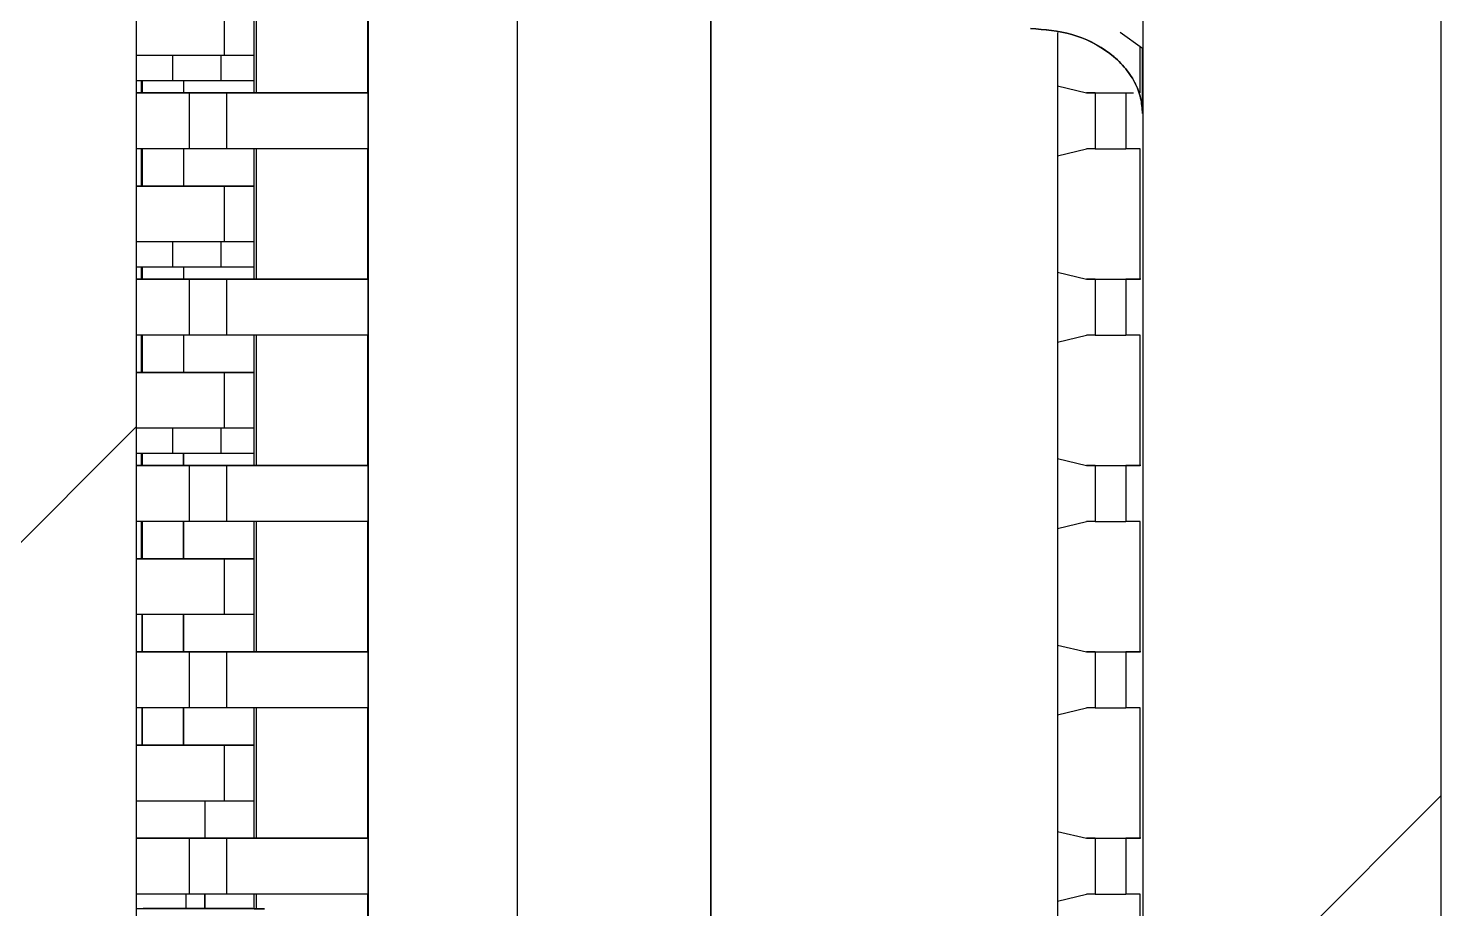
# Model space of a CAD drawing. Header units: millimetres. Extents: x 15 to 1192, y 5 to 836.
# Drawn here: x 573.669 to 577.459, y 325.709 to 328.071 of the extents above; entities that cross this region are included whole.
import ezdxf

# ---------------------------------------------------------------- set-up
doc = ezdxf.new("R2010")
doc.units = ezdxf.units.MM

msp = doc.modelspace()

# ---------------------------------------------------------------- hatches: boundary and pattern name
at = {"linetype": 'Continuous', "lineweight": 18}
h = msp.add_hatch(dxfattribs=at)
h.set_pattern_fill('ANSI31', style=0)
h.paths.add_polyline_path([(576.659, 340.82), (576.659, 318.839), (577.4587, 318.839), (577.4587, 340.82)], flags=0)
h = msp.add_hatch(dxfattribs=at)
h.set_pattern_fill('ANSI31', style=0)
edge = h.paths.add_edge_path(flags=0)
edge.add_line((573.9587, 321.6109), (573.9587, 338.1206))
edge.add_ellipse((418.4599, 339.8657), major_axis=(-2090.9818, 0), ratio=0.000836927, start_angle=94.2208639, end_angle=94.2648177, ccw=False)
edge.add_line((572.359, 338.1205), (572.359, 321.611))
edge.add_ellipse((418.4599, 319.8657), major_axis=(-2090.9818, 0), ratio=0.000836927, start_angle=265.7351823, end_angle=265.7791361, ccw=False)

# ---------------------------------------------------------------- linework, layer by layer
at = {"color": 7, "linetype": 'Continuous', "lineweight": 25}
for p, q in [((577.4587, 340.82), (577.4587, 318.839)), ((573.9587, 338.1206), (573.9587, 321.6109)), ((574.5807, 334.778), (574.5807, 320.323)), ((574.9807, 334.778), (574.9807, 320.323)), ((575.5003, 320.323), (575.5003, 334.778)), ((575.5007, 334.778), (575.5007, 320.323)), ((576.659, 334.1012), (576.659, 318.839)), ((574.2803, 328.248), (574.2803, 327.898)), ((574.5803, 327.898), (574.5803, 328.248)), ((574.1943, 328.148), (574.1943, 327.998)), ((574.2743, 328.148), (574.2743, 327.998)), ((576.3584, 328.0704), (576.3586, 328.0704)), ((576.4307, 328.0599), (576.4307, 322.7005)), ((576.5983, 328.061), (576.6587, 328.0174)), ((574.1943, 327.998), (573.9587, 327.998)), ((574.0562, 327.998), (574.0562, 327.93)), ((574.1862, 327.93), (574.1862, 327.998)), ((574.2743, 327.998), (574.1943, 327.998)), ((574.2742, 327.998), (574.2742, 327.898)), ((576.6526, 327.898), (576.6526, 328.0218)), ((574.0562, 327.93), (573.9587, 327.93)), ((573.9718, 327.93), (573.9718, 327.898)), ((573.9753, 327.898), (573.9753, 327.93)), ((574.1862, 327.93), (574.0562, 327.93)), ((574.0854, 327.93), (574.0854, 327.898)), ((574.0856, 327.93), (574.0856, 327.898)), ((574.2742, 327.93), (574.1862, 327.93)), ((574.101, 327.898), (573.9587, 327.898)), ((573.9587, 327.898), (574.2004, 327.898)), ((574.2005, 327.898), (574.1006, 327.898)), ((574.1006, 327.898), (574.101, 327.898)), ((574.101, 327.898), (574.101, 327.748)), ((574.2004, 327.898), (574.5804, 327.898)), ((574.5805, 327.898), (574.2005, 327.898)), ((574.2005, 327.898), (574.2005, 327.748)), ((574.5805, 327.898), (574.5804, 327.898)), ((574.5805, 327.898), (574.5805, 327.748)), ((576.4307, 327.9165), (576.5085, 327.898)), ((576.5312, 327.898), (576.5085, 327.898)), ((576.5085, 327.898), (576.5858, 327.898)), ((576.5312, 327.898), (576.5312, 327.748)), ((576.5312, 327.898), (576.6138, 327.898)), ((576.5858, 327.898), (576.6343, 327.898)), ((576.6138, 327.898), (576.6138, 327.748)), ((574.101, 327.748), (573.9587, 327.748)), ((573.9718, 327.748), (573.9718, 327.648)), ((573.9753, 327.648), (573.9753, 327.748)), ((574.0854, 327.748), (574.0854, 327.648)), ((574.0856, 327.748), (574.0856, 327.648)), ((574.2005, 327.748), (574.1006, 327.748)), ((574.5805, 327.748), (574.2005, 327.748)), ((574.2742, 327.748), (574.2742, 327.648)), ((574.2803, 327.748), (574.2803, 327.398)), ((574.5803, 327.398), (574.5803, 327.748)), ((576.4307, 327.7294), (576.5085, 327.748)), ((576.5312, 327.748), (576.5085, 327.748)), ((576.5312, 327.748), (576.6138, 327.748)), ((576.6526, 327.748), (576.6138, 327.748)), ((576.6526, 327.398), (576.6526, 327.748)), ((574.1943, 327.648), (573.9587, 327.648)), ((573.9587, 327.648), (574.0937, 327.648)), ((574.0937, 327.648), (574.0941, 327.648)), ((574.0941, 327.648), (574.1942, 327.648)), ((574.1942, 327.648), (574.2742, 327.648)), ((574.1943, 327.648), (574.1943, 327.498)), ((574.2743, 327.648), (574.1943, 327.648)), ((574.2742, 327.648), (574.2743, 327.648)), ((574.2743, 327.648), (574.2743, 327.498)), ((574.1943, 327.498), (573.9587, 327.498)), ((574.0562, 327.498), (574.0562, 327.43)), ((574.1862, 327.43), (574.1862, 327.498)), ((574.2743, 327.498), (574.1943, 327.498)), ((574.2742, 327.498), (574.2742, 327.398)), ((574.0562, 327.43), (573.9587, 327.43)), ((573.9718, 327.43), (573.9718, 327.398)), ((573.9753, 327.398), (573.9753, 327.43)), ((574.1862, 327.43), (574.0562, 327.43)), ((574.0854, 327.43), (574.0854, 327.398)), ((574.0856, 327.43), (574.0856, 327.398)), ((574.2742, 327.43), (574.1862, 327.43)), ((574.101, 327.398), (573.9587, 327.398)), ((573.9587, 327.398), (574.2004, 327.398)), ((574.2005, 327.398), (574.1006, 327.398)), ((574.1006, 327.398), (574.101, 327.398)), ((574.101, 327.398), (574.101, 327.248)), ((574.2004, 327.398), (574.5804, 327.398)), ((574.5805, 327.398), (574.2005, 327.398)), ((574.2005, 327.398), (574.2005, 327.248)), ((574.5805, 327.398), (574.5804, 327.398)), ((574.5805, 327.398), (574.5805, 327.248)), ((576.4307, 327.4165), (576.5085, 327.398)), ((576.5312, 327.398), (576.5085, 327.398)), ((576.5085, 327.398), (576.5858, 327.398)), ((576.5312, 327.398), (576.5312, 327.248)), ((576.5312, 327.398), (576.6138, 327.398)), ((576.5858, 327.398), (576.6343, 327.398)), ((576.6543, 327.398), (576.6138, 327.398)), ((576.6138, 327.398), (576.6138, 327.248)), ((576.6343, 327.398), (576.6526, 327.398)), ((574.101, 327.248), (573.9587, 327.248)), ((573.9718, 327.248), (573.9718, 327.148)), ((573.9753, 327.148), (573.9753, 327.248)), ((574.0854, 327.248), (574.0854, 327.148)), ((574.0856, 327.248), (574.0856, 327.148)), ((574.2005, 327.248), (574.1006, 327.248)), ((574.5805, 327.248), (574.2005, 327.248)), ((574.2742, 327.248), (574.2742, 327.148)), ((574.2803, 327.248), (574.2803, 326.898)), ((574.5803, 326.898), (574.5803, 327.248)), ((576.4307, 327.2294), (576.5085, 327.248)), ((576.5312, 327.248), (576.5085, 327.248)), ((576.5312, 327.248), (576.6138, 327.248)), ((576.6526, 327.248), (576.6138, 327.248)), ((576.6526, 326.898), (576.6526, 327.248)), ((574.1943, 327.148), (573.9587, 327.148)), ((573.9587, 327.148), (574.0937, 327.148)), ((574.0937, 327.148), (574.0941, 327.148)), ((574.0941, 327.148), (574.1942, 327.148)), ((574.1942, 327.148), (574.2742, 327.148)), ((574.1943, 327.148), (574.1943, 326.998)), ((574.2743, 327.148), (574.1943, 327.148)), ((574.2742, 327.148), (574.2743, 327.148)), ((574.2743, 327.148), (574.2743, 326.998)), ((574.1943, 326.998), (573.9587, 326.998)), ((574.0562, 326.998), (574.0562, 326.93)), ((574.1862, 326.93), (574.1862, 326.998)), ((574.2743, 326.998), (574.1943, 326.998)), ((574.2742, 326.998), (574.2742, 326.898)), ((574.0562, 326.93), (573.9587, 326.93)), ((573.9718, 326.93), (573.9718, 326.898)), ((573.9753, 326.898), (573.9753, 326.93)), ((574.1862, 326.93), (574.0562, 326.93)), ((574.0854, 326.93), (574.0854, 326.898)), ((574.0856, 326.898), (574.0856, 326.93)), ((574.2742, 326.93), (574.1862, 326.93)), ((576.4307, 326.9165), (576.5085, 326.898)), ((574.101, 326.898), (573.9587, 326.898)), ((573.9587, 326.898), (574.2004, 326.898)), ((574.2005, 326.898), (574.1006, 326.898)), ((574.1006, 326.898), (574.101, 326.898)), ((574.101, 326.898), (574.101, 326.748)), ((574.2004, 326.898), (574.5804, 326.898)), ((574.5805, 326.898), (574.2005, 326.898)), ((574.2005, 326.898), (574.2005, 326.748)), ((574.5805, 326.898), (574.5804, 326.898)), ((574.5805, 326.898), (574.5805, 326.748)), ((576.5312, 326.898), (576.5085, 326.898)), ((576.5085, 326.898), (576.5858, 326.898)), ((576.5312, 326.898), (576.5312, 326.748)), ((576.5312, 326.898), (576.6138, 326.898)), ((576.5858, 326.898), (576.6343, 326.898)), ((576.6543, 326.898), (576.6138, 326.898)), ((576.6138, 326.898), (576.6138, 326.748)), ((576.6343, 326.898), (576.6526, 326.898)), ((574.101, 326.748), (573.9587, 326.748)), ((573.9718, 326.748), (573.9718, 326.648)), ((573.9753, 326.648), (573.9753, 326.748)), ((574.0854, 326.748), (574.0854, 326.648)), ((574.0856, 326.648), (574.0856, 326.748)), ((574.2005, 326.748), (574.1006, 326.748)), ((574.5805, 326.748), (574.2005, 326.748)), ((574.2742, 326.748), (574.2742, 326.648)), ((574.2803, 326.748), (574.2803, 326.398)), ((574.5803, 326.398), (574.5803, 326.748)), ((576.4307, 326.7294), (576.5085, 326.748)), ((576.5312, 326.748), (576.5085, 326.748)), ((576.5312, 326.748), (576.6138, 326.748)), ((576.6526, 326.748), (576.6138, 326.748)), ((576.6526, 326.398), (576.6526, 326.748)), ((574.1943, 326.648), (573.9587, 326.648)), ((573.9587, 326.648), (574.0937, 326.648)), ((574.0937, 326.648), (574.0941, 326.648)), ((574.0941, 326.648), (574.1942, 326.648)), ((574.1942, 326.648), (574.2742, 326.648)), ((574.2743, 326.648), (574.1943, 326.648)), ((574.1943, 326.648), (574.1943, 326.498)), ((574.2742, 326.648), (574.2743, 326.648)), ((574.2743, 326.648), (574.2743, 326.498)), ((574.1943, 326.498), (573.9587, 326.498)), ((573.9739, 326.498), (573.9739, 326.398)), ((573.9753, 326.398), (573.9753, 326.498)), ((574.0854, 326.498), (574.0854, 326.398)), ((574.0856, 326.398), (574.0856, 326.498)), ((574.2743, 326.498), (574.1943, 326.498)), ((574.2742, 326.498), (574.2742, 326.398)), ((576.4307, 326.4165), (576.5085, 326.398)), ((574.101, 326.398), (573.9587, 326.398)), ((573.9587, 326.398), (574.2004, 326.398)), ((574.2005, 326.398), (574.1006, 326.398)), ((574.1006, 326.398), (574.101, 326.398)), ((574.101, 326.398), (574.101, 326.248)), ((574.2004, 326.398), (574.5804, 326.398)), ((574.5805, 326.398), (574.2005, 326.398)), ((574.2005, 326.398), (574.2005, 326.248)), ((574.5805, 326.398), (574.5804, 326.398)), ((574.5805, 326.398), (574.5805, 326.248)), ((576.5312, 326.398), (576.5085, 326.398)), ((576.5085, 326.398), (576.5858, 326.398)), ((576.5312, 326.398), (576.5312, 326.248)), ((576.5312, 326.398), (576.6138, 326.398)), ((576.5858, 326.398), (576.6343, 326.398)), ((576.6543, 326.398), (576.6138, 326.398)), ((576.6138, 326.398), (576.6138, 326.248)), ((576.6343, 326.398), (576.6526, 326.398)), ((574.101, 326.248), (573.9587, 326.248)), ((573.9739, 326.248), (573.9739, 326.148)), ((573.9753, 326.148), (573.9753, 326.248)), ((574.0854, 326.248), (574.0854, 326.148)), ((574.0856, 326.148), (574.0856, 326.248)), ((574.2005, 326.248), (574.1006, 326.248)), ((574.5805, 326.248), (574.2005, 326.248)), ((574.2742, 326.248), (574.2742, 326.148)), ((574.2803, 326.248), (574.2803, 325.898)), ((574.5803, 325.898), (574.5803, 326.248)), ((576.4307, 326.2294), (576.5085, 326.248)), ((576.5312, 326.248), (576.5085, 326.248)), ((576.5312, 326.248), (576.6138, 326.248)), ((576.6526, 326.248), (576.6138, 326.248)), ((576.6526, 325.898), (576.6526, 326.248)), ((574.1943, 326.148), (573.9587, 326.148)), ((573.9587, 326.148), (574.0937, 326.148)), ((574.0937, 326.148), (574.0941, 326.148)), ((574.0941, 326.148), (574.1942, 326.148)), ((574.1942, 326.148), (574.2742, 326.148)), ((574.1943, 326.148), (574.1943, 325.998)), ((574.2743, 326.148), (574.1943, 326.148)), ((574.2742, 326.148), (574.2743, 326.148)), ((574.2743, 326.148), (574.2743, 325.998)), ((574.1943, 325.998), (573.9587, 325.998)), ((574.1431, 325.998), (574.1431, 325.898)), ((574.1434, 325.898), (574.1434, 325.998)), ((574.2743, 325.998), (574.1943, 325.998)), ((574.2742, 325.998), (574.2742, 325.898)), ((576.4307, 325.9165), (576.5085, 325.898)), ((574.101, 325.898), (573.9587, 325.898)), ((573.9587, 325.898), (574.2004, 325.898)), ((574.2005, 325.898), (574.1006, 325.898)), ((574.1006, 325.898), (574.101, 325.898)), ((574.101, 325.898), (574.101, 325.748)), ((574.2004, 325.898), (574.5804, 325.898)), ((574.5805, 325.898), (574.2005, 325.898)), ((574.2005, 325.898), (574.2005, 325.748)), ((574.5805, 325.898), (574.5804, 325.898)), ((574.5805, 325.898), (574.5805, 325.748)), ((576.5312, 325.898), (576.5085, 325.898)), ((576.5085, 325.898), (576.5858, 325.898)), ((576.5312, 325.898), (576.5312, 325.748)), ((576.5312, 325.898), (576.6138, 325.898)), ((576.5858, 325.898), (576.6343, 325.898)), ((576.6543, 325.898), (576.6138, 325.898)), ((576.6138, 325.898), (576.6138, 325.748)), ((576.6343, 325.898), (576.6526, 325.898)), ((574.101, 325.748), (573.9587, 325.748)), ((574.0931, 325.7099), (574.0931, 325.748)), ((574.2005, 325.748), (574.1006, 325.748)), ((574.142, 325.748), (574.142, 325.7099)), ((574.1434, 325.7099), (574.1434, 325.748)), ((574.5805, 325.748), (574.2005, 325.748)), ((574.2742, 325.748), (574.2742, 325.7091)), ((574.2803, 325.748), (574.2803, 325.7089)), ((574.5803, 325.398), (574.5803, 325.748)), ((576.4307, 325.7294), (576.5085, 325.748)), ((576.5312, 325.748), (576.5085, 325.748)), ((576.5312, 325.748), (576.6138, 325.748)), ((576.6526, 325.748), (576.6138, 325.748)), ((576.6526, 325.398), (576.6526, 325.748)), ((573.9784, 325.7089), (573.9587, 325.7089)), ((573.9777, 325.7089), (573.9777, 325.7099)), ((573.9784, 325.7099), (573.9777, 325.7099)), ((573.9777, 325.7099), (574.2677, 325.7099)), ((573.9784, 325.7089), (573.9784, 325.7099)), ((573.9788, 325.7099), (573.9784, 325.7099)), ((573.9788, 325.7089), (573.9784, 325.7089)), ((573.9788, 325.7089), (573.9788, 325.7099)), ((574.2685, 325.7099), (573.9788, 325.7099)), ((574.2748, 325.7089), (573.9788, 325.7089)), ((574.2685, 325.7099), (574.2677, 325.7099)), ((574.3024, 325.7089), (574.2746, 325.7089)), ((574.2748, 325.7089), (574.3019, 325.7089)), ((574.2877, 325.7089), (574.2748, 325.7089)), ((574.3017, 325.7089), (574.2877, 325.7089)), ((574.2885, 325.7089), (574.3025, 325.7089)), ((574.3025, 325.7089), (574.3024, 325.7089))]:
    msp.add_line(p, q, dxfattribs=at)
msp.add_arc((574.2685, 325.6899), 0.02, 71.8051, 90, dxfattribs=at)
for points, knots in [([(576.3584, 328.0704), (576.3957, 328.0674), (576.471, 328.0613), (576.5567, 328.0185), (576.6101, 327.9693), (576.6382, 327.9282), (576.6554, 327.8853), (576.6574, 327.8561), (576.6584, 327.8421)], [0, 0, 0, 0, 0.268635, 0.542352, 0.670882, 0.789954, 0.89929, 1, 1, 1, 1]), ([(576.6586, 327.8421), (576.6576, 327.8561), (576.6555, 327.8853), (576.6384, 327.9282), (576.6103, 327.9693), (576.5569, 328.0185), (576.4712, 328.0613), (576.3959, 328.0674), (576.3586, 328.0704)], [0, 0, 0, 0, 0.10071, 0.210046, 0.329118, 0.457648, 0.731365, 1, 1, 1, 1]), ([(576.6586, 327.8421), (576.6586, 327.872), (576.6586, 327.9257), (576.6587, 327.9892), (576.6587, 328.0174)], [0, 0, 0, 0, 0.554955, 1, 1, 1, 1])]:
    msp.add_open_spline(points, degree=3, knots=knots, dxfattribs=at)

doc.saveas('drawing.dxf')
